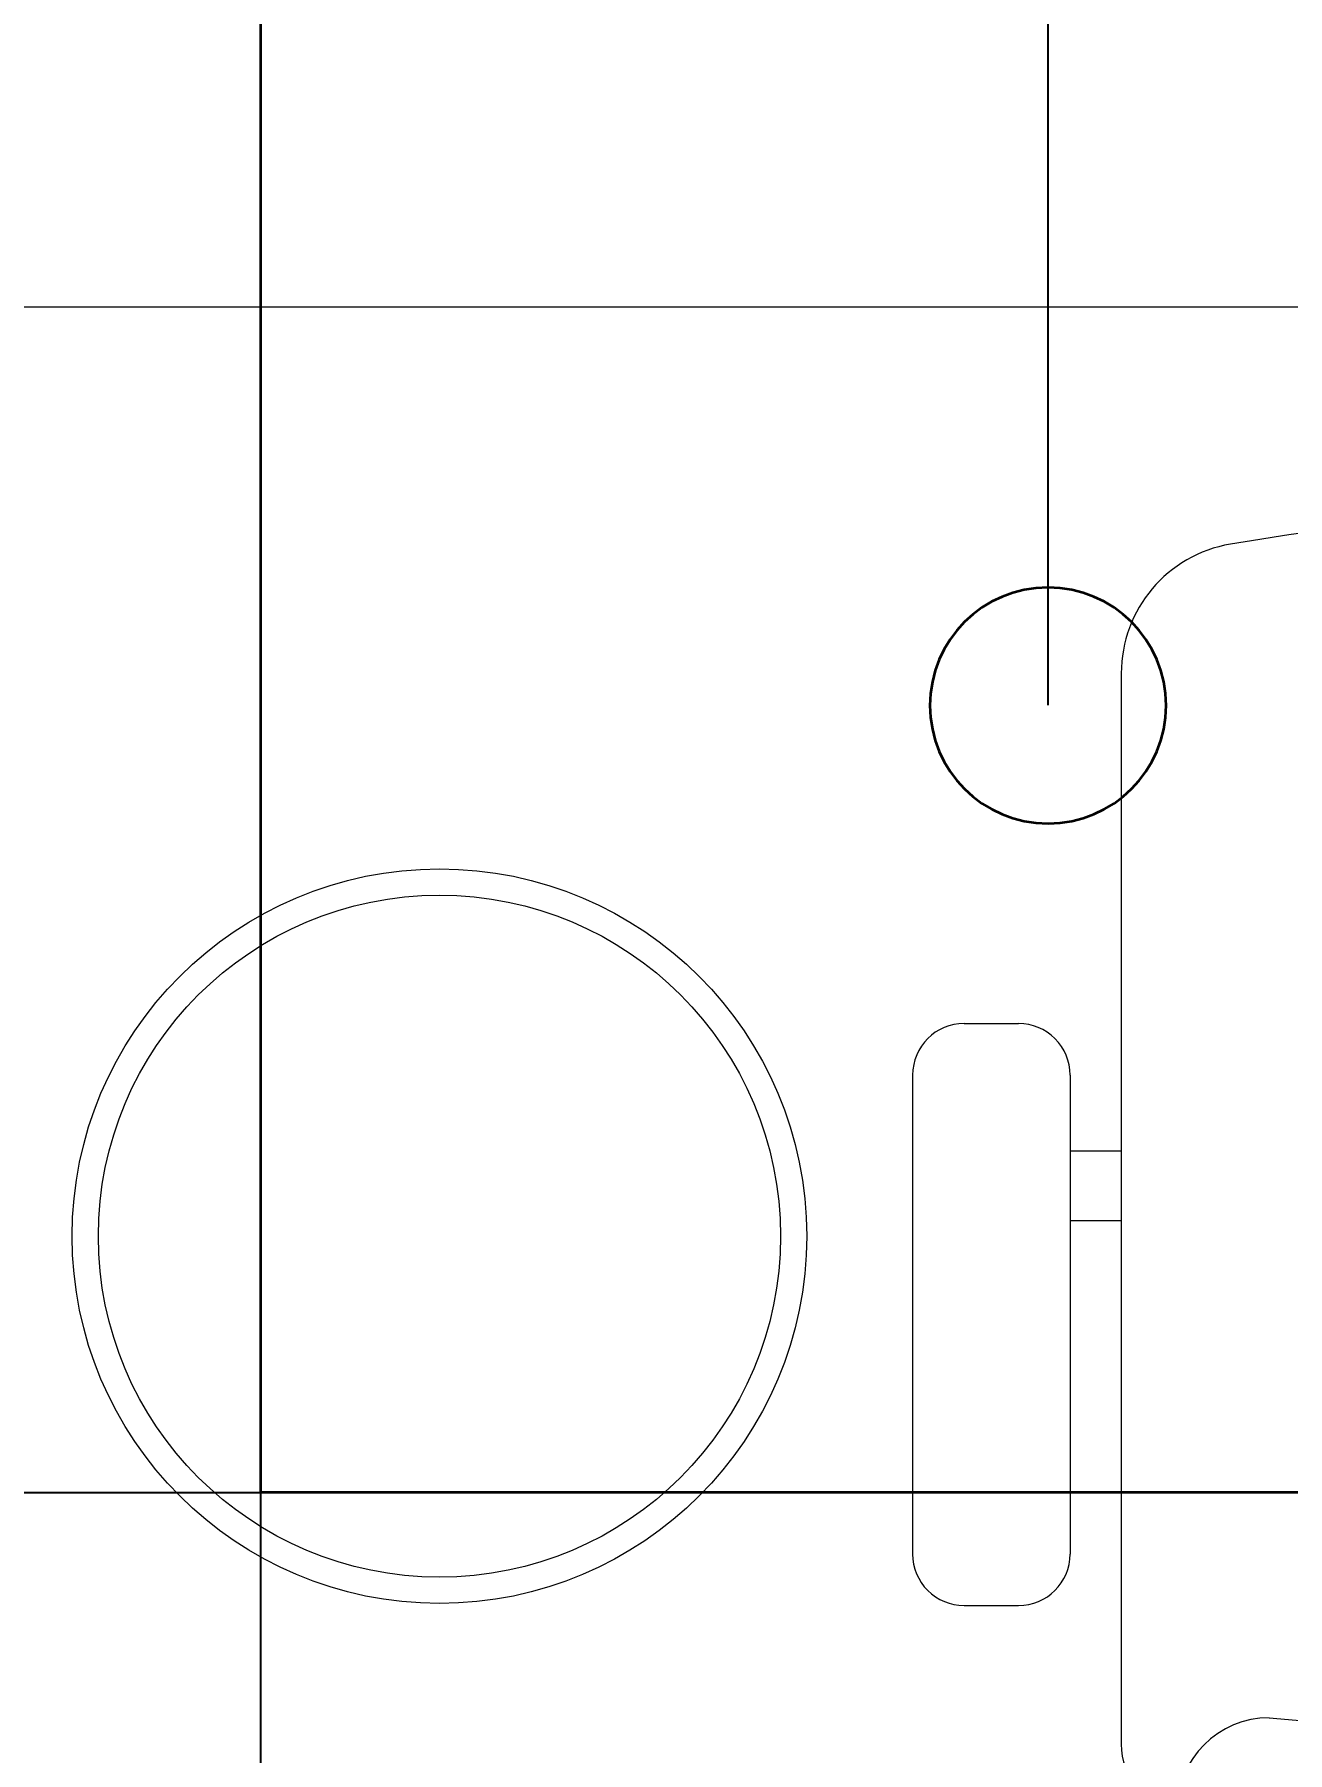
# Model space of a CAD drawing. Header units: inches. Extents: x -12418 to 57169, y -29325 to 19878.
# Drawn here: x 47273 to 47751, y -6699 to -6044 of the extents above; entities that cross this region are included whole.
import ezdxf
from ezdxf.enums import TextEntityAlignment as Align

# ---------------------------------------------------------------- set-up
doc = ezdxf.new("R2010")
doc.units = ezdxf.units.IN
doc.header["$LTSCALE"] = 25
doc.header["$MEASUREMENT"] = 0
doc.header["$PDMODE"] = 3
doc.layers.get('0').update_dxf_attribs({"color": 8})
doc.layers.get('Defpoints').update_dxf_attribs({"color": 8})
doc.layers.add('00-Ground Floor$0$False Ceiling', color=251, linetype='Continuous')
for name, color, linetype, lineweight in [('00-Ground Floor$0$LOADING', 253, 'Continuous', 5), ('E-DIM', 6, 'Continuous', 18), ('E-LITE-CIRC-NUMB', 6, 'Continuous', 25), ('E-LITE-CLNG', 150, 'Continuous', 35), ('E-LITE-CTRL', 6, 'Continuous', 25)]:
    doc.layers.add(name, color=color, linetype=linetype, lineweight=lineweight)
doc.styles.add('DC_Simplex', font='SIMPLEX.shx', dxfattribs={"width": 0.7})
doc.styles.get("Standard").update_dxf_attribs({"font": 'arial.ttf'})
doc.dimstyles.get("Standard").update_dxf_attribs({"dimtxt": 150, "dimasz": 150, "dimexe": 0.18, "dimexo": 0.0625, "dimgap": 1, "dimtad": 1, "dimdec": 0, "dimlfac": 0.1, "dimzin": 0, "dimdsep": 46, "dimtxsty": 'Standard', "dimcen": 0.09, "dimclrd": 256, "dimclrt": 7, "dimadec": 0, "dimazin": 0, "dimtfac": 1, "dimtdec": 0, "dimtofl": 0, "dimtmove": 0, "dimatfit": 3, "dimfxl": 1, "dimtolj": 1, "dimtzin": 0, "dimarcsym": 0})

# ---------------------------------------------------------------- blocks, each defined once
blk = doc.blocks.new('00-Ground Floor$0$WM00001-P')
at = {"layer": '00-Ground Floor$0$LOADING'}
for radius in [0.14, 0.13]:
    blk.add_circle((0, 0), radius, dxfattribs=at)
blk = doc.blocks.new('00-Ground Floor$0$GF21043-P')
at = {"color": 0}
blk.add_line((-0.8, 0), (0.8, 0), dxfattribs=at)
blk = doc.blocks.new('00-Ground Floor$0$GF21018-P')
at = {"color": 0}
for p, q in [((-0.2207, 0.47563), (-0.2207, 0.0675)), ((-0.2806, 0.34221), (-0.25983, 0.34221)), ((-0.30021, 0.32259), (-0.30021, 0.14)), ((-0.24021, 0.32259), (-0.24021, 0.14)), ((-0.24021, 0.29372), (-0.2207, 0.29372)), ((-0.24021, 0.26708), (-0.2207, 0.26708)), ((-0.2806, 0.12039), (-0.25983, 0.12039))]:
    blk.add_line(p, q, dxfattribs=at)
for centre, radius, start, end in [((-0.0001, -0.52948), 1.06948, 80.36712, 99.63288), ((-0.1707, 0.47563), 0.05, 99.63288, 180), ((-0.2806, 0.32259), 0.01962, 90, 180), ((-0.25983, 0.32259), 0.01962, 360, 90), ((-0.2806, 0.14), 0.01962, 180, 270), ((-0.25983, 0.14), 0.01962, 270, 360), ((-0.16429, 0.0425), 0.03511, 90, 270), ((0, 1.84674), 1.77674, 264.69456, 275.30527), ((-0.1957, 0.0675), 0.025, 180, 261.47208)]:
    blk.add_arc(centre, radius, start, end, dxfattribs=at)
blk = doc.blocks.new('00-Ground Floor$0$A$Ce9e1c4c3')
at = {"layer": '00-Ground Floor$0$False Ceiling', "color": 254, "linetype": 'Continuous'}
for p, q in [((-52640.56, -6847.43), (-52640.56, -2847.43)), ((-54641.51, -6600), (-51257.63, -6600))]:
    blk.add_line(p, q, dxfattribs=at)
blk = doc.blocks.new('00-Ground Floor')
at = {"layer": '00-Ground Floor$0$False Ceiling', "color": 254}
blk.add_blockref('00-Ground Floor$0$A$Ce9e1c4c3', (100000, 0), dxfattribs=at)
at = {"layer": '00-Ground Floor$0$LOADING', "extrusion": (-2.24019e-05, -2.34045e-18, 1), "xscale": 1000, "yscale": 1000, "zscale": 1000, "rotation": 359.9999999999999}
blk.add_blockref('00-Ground Floor$0$GF21043-P', (47588.27, -6148.07, -1.08), dxfattribs=at)
at = {"layer": '00-Ground Floor$0$LOADING', "extrusion": (-2.24021e-05, -7.77426e-06, 1), "xscale": 1000, "yscale": 1000, "zscale": 1000, "rotation": 359.9985892349694}
blk.add_blockref('00-Ground Floor$0$GF21018-P', (47908.05, -6763.45, -1.04), dxfattribs=at)
at = {"layer": '00-Ground Floor$0$LOADING', "extrusion": (2.24019e-05, 2.33707e-18, -1), "xscale": -1000, "yscale": 1000, "zscale": 1000, "rotation": 359.9999999999996}
blk.add_blockref('00-Ground Floor$0$WM00001-P', (-47427.49, -6502.28, 1.09), dxfattribs=at)
blk = doc.blocks.new('*U13')
blk.add_lwpolyline([(-300, 300), (-300, -300), (300, -300), (300, 300)], close=True)
blk.add_circle((0, 0), 45)
at = {"layer": 'E-LITE-CIRC-NUMB', "style": 'DC_Simplex', "width": 0.7, "flags": 8}
blk.add_attdef('CIRCUIT', text='', height=200, rotation=0, dxfattribs=at).set_placement((-473.9, 300), align=Align.RIGHT)
at = {"layer": 'E-LITE-CTRL', "style": 'DC_Simplex', "width": 0.7, "flags": 8}
blk.add_attdef('CONTROL', (1118.9, -935), '', height=200, rotation=360, dxfattribs=at)
blk = doc.blocks.new('*D334')
at = {"layer": 'Defpoints', "color": 0, "transparency": 16777216}
for p in [(45859.44, -5623.78), (45859.44, -6300), (47659.44, -6300)]:
    blk.add_point(p, dxfattribs=at)
at = {"layer": 'E-DIM', "color": 0, "lineweight": -2, "transparency": 16777216}
for p, q in [((45859.44, -6299.94), (45859.44, -5623.6)), ((47659.44, -6299.94), (47659.44, -5623.6))]:
    blk.add_line(p, q, dxfattribs=at)
at = {"layer": 'E-DIM', "lineweight": -2, "transparency": 16777216}
blk.add_line((47509.44, -5623.78), (46009.44, -5623.78), dxfattribs=at)
at = {"layer": 'E-DIM', "transparency": 16777216}
for points in [[(46009.44, -5598.78), (46009.44, -5648.78), (45859.44, -5623.78)], [(47509.44, -5598.78), (47509.44, -5648.78), (47659.44, -5623.78)]]:
    blk.add_solid(points, dxfattribs=at)
at = {"layer": 'E-DIM', "color": 7, "transparency": 16777216, "insert": (46759.44, -5546.2), "char_height": 150, "attachment_point": 5}
blk.add_mtext('\\A1;180', dxfattribs=at)

msp = doc.modelspace()

# ---------------------------------------------------------------- block references
msp.add_blockref('00-Ground Floor', (0, 0))
at = {"layer": 'E-LITE-CLNG', "xscale": -1}
msp.add_blockref('*U13', (47659.44, -6300), dxfattribs=at)

# ---------------------------------------------------------------- dimensions: what is measured, and where the dimension line sits
at = {"layer": 'E-DIM'}
dim = msp.add_linear_dim(base=(45859.44, -5623.78), p1=(47659.44, -6300), p2=(45859.44, -6300), dimstyle='Standard', dxfattribs=at)
dim.commit()
dim.dimension.update_dxf_attribs({"geometry": '*D334', "text_midpoint": (46759.44, -5546.2)})

doc.saveas('drawing.dxf')
